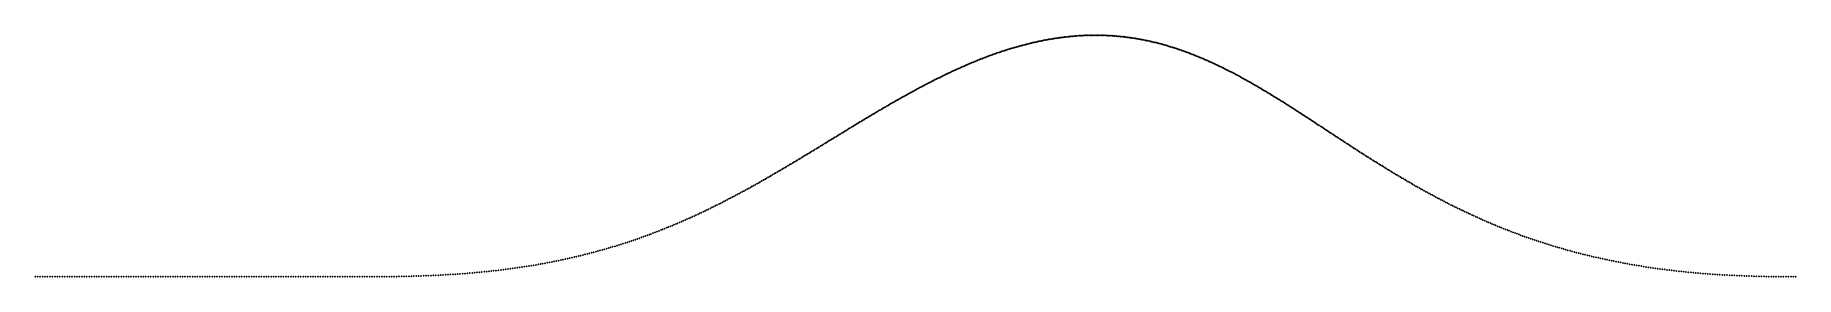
# Model space of a CAD drawing. Header units: metres. Extents: x 1 to 360, y 0 to 49.
import ezdxf

# ---------------------------------------------------------------- set-up
doc = ezdxf.new("R2010")
doc.units = ezdxf.units.M

msp = doc.modelspace()

# ---------------------------------------------------------------- linework, layer by layer
for p in [(200.39, 46.75), (200.64, 46.82), (200.9, 46.89), (201.15, 46.97), (201.4, 47.04), (201.65, 47.11), (201.9, 47.17), (202.16, 47.24), (202.41, 47.31), (202.66, 47.37), (202.91, 47.44), (203.16, 47.5), (203.41, 47.56), (203.67, 47.62), (203.92, 47.68), (204.17, 47.74), (204.42, 47.8), (204.67, 47.85), (204.92, 47.91), (205.17, 47.96), (205.42, 48.02), (205.67, 48.07), (205.92, 48.12), (206.17, 48.17), (206.43, 48.22), (206.68, 48.27), (206.93, 48.31), (207.18, 48.36), (207.43, 48.41), (207.68, 48.45), (207.93, 48.49), (208.18, 48.53), (208.43, 48.57), (208.68, 48.61), (208.93, 48.65), (209.18, 48.69), (209.43, 48.72), (209.68, 48.76), (209.93, 48.79), (210.18, 48.82), (210.43, 48.86), (210.68, 48.89), (210.93, 48.92), (211.18, 48.94), (211.43, 48.97), (211.68, 49), (211.93, 49.02), (212.18, 49.05), (212.43, 49.07), (212.68, 49.09), (212.93, 49.11), (213.18, 49.13), (213.43, 49.15), (213.68, 49.16), (213.93, 49.18), (214.18, 49.19), (214.43, 49.21), (214.68, 49.22), (214.93, 49.23), (215.17, 49.24), (215.42, 49.25), (215.67, 49.25), (215.92, 49.26), (216.17, 49.26), (216.42, 49.27), (216.67, 49.27), (216.92, 49.27), (217.17, 49.27), (217.42, 49.27), (217.67, 49.27), (217.92, 49.26), (218.17, 49.26), (218.42, 49.25), (218.67, 49.24), (218.92, 49.23), (219.17, 49.22), (219.42, 49.21), (219.67, 49.2), (219.92, 49.19), (220.17, 49.17), (220.42, 49.15), (220.67, 49.14), (220.92, 49.12), (221.17, 49.1), (221.42, 49.08), (221.67, 49.05), (221.91, 49.03), (222.16, 49.01), (222.41, 48.98), (222.66, 48.95), (222.91, 48.92), (223.16, 48.89), (223.41, 48.86), (223.66, 48.83), (223.91, 48.79), (224.16, 48.76), (224.41, 48.72), (224.66, 48.69), (224.91, 48.65), (225.16, 48.61), (225.41, 48.57), (225.66, 48.52), (225.91, 48.48), (226.17, 48.43), (226.42, 48.39), (226.67, 48.34), (226.92, 48.29), (227.17, 48.24), (227.42, 48.19), (227.67, 48.13), (227.92, 48.08), (228.17, 48.03), (228.42, 47.97), (228.67, 47.91), (228.92, 47.85), (229.17, 47.79), (229.42, 47.73), (229.67, 47.67), (229.92, 47.6), (230.18, 47.54), (230.43, 47.47), (230.68, 47.4), (230.93, 47.33), (231.18, 47.26), (231.43, 47.19), (231.68, 47.12), (231.93, 47.04), (232.19, 46.97), (232.44, 46.89), (232.69, 46.81), (232.94, 46.74), (190.73, 43.23), (190.99, 43.34), (191.24, 43.45), (191.5, 43.56), (191.75, 43.67), (192.01, 43.77), (192.27, 43.88), (192.52, 43.98), (192.78, 44.09), (193.03, 44.19), (193.29, 44.29), (193.54, 44.39), (193.8, 44.49), (194.05, 44.59), (194.31, 44.69), (194.56, 44.79), (194.82, 44.88), (195.07, 44.98), (195.33, 45.08), (195.58, 45.17), (195.84, 45.26), (196.09, 45.35), (196.34, 45.44), (196.6, 45.53), (196.85, 45.62), (197.1, 45.71), (197.36, 45.79), (197.61, 45.88), (197.86, 45.96), (198.12, 46.05), (198.37, 46.13), (198.62, 46.21), (198.88, 46.29), (199.13, 46.37), (199.38, 46.45), (199.64, 46.52), (199.89, 46.6), (200.14, 46.68), (233.19, 46.65), (233.44, 46.57), (233.7, 46.49), (233.95, 46.41), (234.2, 46.32), (234.45, 46.23), (234.7, 46.14), (234.96, 46.06), (235.21, 45.97), (235.46, 45.87), (235.71, 45.78), (235.97, 45.69), (236.22, 45.59), (236.47, 45.5), (236.72, 45.4), (236.98, 45.3), (237.23, 45.2), (237.48, 45.1), (237.74, 45), (237.99, 44.89), (238.24, 44.79), (238.5, 44.68), (238.75, 44.58), (239, 44.47), (239.26, 44.36), (239.51, 44.25), (239.77, 44.14), (240.02, 44.03), (240.27, 43.91), (240.53, 43.8), (240.78, 43.68), (241.04, 43.57), (241.29, 43.45), (241.55, 43.33), (241.8, 43.21), (183.2, 39.66), (183.47, 39.79), (183.73, 39.93), (183.99, 40.06), (184.25, 40.19), (184.51, 40.32), (184.78, 40.45), (185.04, 40.58), (185.3, 40.71), (185.56, 40.84), (185.82, 40.97), (186.08, 41.09), (186.34, 41.22), (186.6, 41.35), (186.86, 41.47), (187.12, 41.59), (187.38, 41.71), (187.64, 41.84), (187.89, 41.96), (188.15, 42.08), (188.41, 42.2), (188.67, 42.31), (188.93, 42.43), (189.19, 42.55), (189.44, 42.66), (189.7, 42.78), (189.96, 42.89), (190.22, 43.01), (190.47, 43.12), (242.06, 43.09), (242.31, 42.96), (242.57, 42.84), (242.83, 42.71), (243.08, 42.59), (243.34, 42.46), (243.59, 42.33), (243.85, 42.21), (244.11, 42.07), (244.36, 41.94), (244.62, 41.81), (244.88, 41.68), (245.13, 41.54), (245.39, 41.41), (245.65, 41.27), (245.91, 41.14), (246.16, 41), (246.42, 40.86), (246.68, 40.72), (246.94, 40.58), (247.2, 40.44), (247.45, 40.3), (247.71, 40.15), (247.97, 40.01), (248.23, 39.86), (248.49, 39.71), (248.75, 39.57), (176.56, 36.06), (176.83, 36.21), (177.1, 36.36), (177.37, 36.51), (177.64, 36.66), (177.9, 36.81), (178.17, 36.96), (178.44, 37.11), (178.71, 37.26), (178.97, 37.41), (179.24, 37.55), (179.51, 37.7), (179.77, 37.84), (180.04, 37.99), (180.3, 38.13), (180.57, 38.27), (180.83, 38.41), (181.1, 38.56), (181.36, 38.7), (181.63, 38.84), (181.89, 38.97), (182.15, 39.11), (182.42, 39.25), (182.68, 39.39), (182.94, 39.52), (249.01, 39.42), (249.27, 39.27), (249.53, 39.12), (249.79, 38.97), (250.05, 38.82), (250.31, 38.67), (250.58, 38.51), (250.84, 38.36), (251.1, 38.2), (251.36, 38.05), (251.62, 37.89), (251.89, 37.73), (252.15, 37.57), (252.41, 37.42), (252.68, 37.26), (252.94, 37.1), (253.2, 36.93), (253.47, 36.77), (253.73, 36.61), (254, 36.45), (254.26, 36.28), (254.53, 36.12), (254.79, 35.95), (170.28, 32.38), (170.55, 32.55), (170.83, 32.72), (171.11, 32.88), (171.38, 33.04), (171.66, 33.21), (171.93, 33.37), (172.21, 33.53), (172.48, 33.7), (172.76, 33.86), (173.03, 34.02), (173.31, 34.18), (173.58, 34.34), (173.85, 34.5), (174.12, 34.66), (174.4, 34.82), (174.67, 34.97), (174.94, 35.13), (175.21, 35.29), (175.48, 35.44), (175.75, 35.6), (176.02, 35.75), (176.29, 35.91), (255.06, 35.78), (255.33, 35.62), (255.6, 35.45), (255.86, 35.28), (256.13, 35.11), (256.4, 34.94), (256.67, 34.77), (256.93, 34.6), (257.2, 34.43), (257.47, 34.26), (257.74, 34.08), (258.01, 33.91), (258.28, 33.74), (258.55, 33.56), (258.83, 33.39), (259.1, 33.21), (259.37, 33.03), (259.64, 32.86), (259.91, 32.68), (260.19, 32.5), (164.35, 28.79), (164.63, 28.96), (164.92, 29.14), (165.21, 29.31), (165.49, 29.49), (165.78, 29.66), (166.06, 29.83), (166.35, 30.01), (166.63, 30.18), (166.91, 30.35), (167.2, 30.52), (167.48, 30.69), (167.76, 30.87), (168.04, 31.04), (168.32, 31.21), (168.6, 31.38), (168.88, 31.55), (169.16, 31.71), (169.44, 31.88), (169.72, 32.05), (170, 32.22), (260.46, 32.33), (260.74, 32.15), (261.01, 31.97), (261.29, 31.79), (261.56, 31.61), (261.84, 31.43), (262.11, 31.25), (262.39, 31.06), (262.67, 30.88), (262.95, 30.7), (263.23, 30.52), (263.51, 30.34), (263.78, 30.15), (264.06, 29.97), (264.35, 29.78), (264.63, 29.6), (264.91, 29.41), (265.19, 29.23), (265.47, 29.04), (265.76, 28.86), (158.48, 25.21), (158.78, 25.39), (159.08, 25.57), (159.38, 25.75), (159.67, 25.93), (159.97, 26.11), (160.27, 26.29), (160.56, 26.47), (160.86, 26.66), (161.15, 26.84), (161.44, 27.01), (161.74, 27.19), (162.03, 27.37), (162.32, 27.55), (162.61, 27.73), (162.9, 27.9), (163.19, 28.08), (163.48, 28.26), (163.77, 28.43), (164.06, 28.61), (266.04, 28.67), (266.33, 28.48), (266.61, 28.3), (266.9, 28.11), (267.18, 27.92), (267.47, 27.74), (267.76, 27.55), (268.05, 27.36), (268.33, 27.17), (268.62, 26.99), (268.91, 26.8), (269.21, 26.61), (269.5, 26.42), (269.79, 26.23), (270.08, 26.04), (270.37, 25.85), (270.67, 25.66), (270.96, 25.47), (271.26, 25.28), (152.67, 21.73), (152.98, 21.92), (153.29, 22.1), (153.6, 22.28), (153.91, 22.47), (154.22, 22.65), (154.53, 22.84), (154.84, 23.02), (155.15, 23.2), (155.45, 23.39), (155.76, 23.57), (156.07, 23.75), (156.37, 23.94), (156.67, 24.12), (156.98, 24.3), (157.28, 24.48), (157.58, 24.67), (157.88, 24.85), (158.18, 25.03), (271.56, 25.1), (271.85, 24.91), (272.15, 24.72), (272.45, 24.53), (272.75, 24.34), (273.05, 24.15), (273.35, 23.96), (273.65, 23.77), (273.95, 23.58), (274.26, 23.39), (274.56, 23.2), (274.87, 23.01), (275.17, 22.82), (275.48, 22.63), (275.79, 22.44), (276.09, 22.25), (276.4, 22.06), (276.71, 21.87), (277.02, 21.68), (146.23, 18.06), (146.56, 18.24), (146.89, 18.43), (147.22, 18.61), (147.55, 18.79), (147.87, 18.98), (148.2, 19.16), (148.53, 19.34), (148.85, 19.53), (149.17, 19.71), (149.49, 19.89), (149.82, 20.08), (150.14, 20.26), (150.46, 20.44), (150.77, 20.63), (151.09, 20.81), (151.41, 21), (151.72, 21.18), (152.04, 21.36), (152.35, 21.55), (277.34, 21.49), (277.65, 21.3), (277.96, 21.11), (278.28, 20.92), (278.59, 20.73), (278.91, 20.54), (279.22, 20.36), (279.54, 20.17), (279.86, 19.98), (280.18, 19.79), (280.5, 19.6), (280.83, 19.42), (281.15, 19.23), (281.47, 19.04), (281.8, 18.86), (282.12, 18.67), (282.45, 18.48), (282.78, 18.3), (283.11, 18.11), (139.4, 14.48), (139.75, 14.66), (140.1, 14.83), (140.45, 15.01), (140.8, 15.19), (141.15, 15.36), (141.49, 15.54), (141.84, 15.72), (142.18, 15.9), (142.53, 16.07), (142.87, 16.25), (143.21, 16.43), (143.55, 16.61), (143.89, 16.79), (144.23, 16.97), (144.56, 17.15), (144.9, 17.34), (145.23, 17.52), (145.57, 17.7), (145.9, 17.88), (283.44, 17.93), (283.77, 17.75), (284.1, 17.56), (284.43, 17.38), (284.77, 17.19), (285.1, 17.01), (285.44, 16.83), (285.78, 16.65), (286.12, 16.46), (286.46, 16.28), (286.8, 16.1), (287.14, 15.92), (287.49, 15.74), (287.83, 15.56), (288.18, 15.38), (288.52, 15.21), (288.87, 15.03), (289.22, 14.85), (289.57, 14.67), (289.92, 14.5), (131.72, 10.93), (132.09, 11.09), (132.47, 11.26), (132.85, 11.42), (133.22, 11.58), (133.6, 11.75), (133.97, 11.92), (134.34, 12.08), (134.71, 12.25), (135.08, 12.42), (135.44, 12.59), (135.81, 12.76), (136.17, 12.93), (136.54, 13.1), (136.9, 13.27), (137.26, 13.44), (137.62, 13.61), (137.98, 13.78), (138.33, 13.96), (138.69, 14.13), (139.04, 14.31), (290.28, 14.32), (290.63, 14.15), (290.99, 13.97), (291.34, 13.8), (291.7, 13.63), (292.06, 13.45), (292.42, 13.28), (292.78, 13.11), (293.14, 12.94), (293.51, 12.77), (293.87, 12.6), (294.24, 12.43), (294.61, 12.26), (294.98, 12.1), (295.35, 11.93), (295.72, 11.77), (296.09, 11.6), (296.47, 11.44), (296.85, 11.27), (297.22, 11.11), (297.6, 10.95), (297.98, 10.79), (122.21, 7.31), (122.63, 7.45), (123.04, 7.59), (123.45, 7.73), (123.85, 7.87), (124.26, 8.02), (124.66, 8.16), (125.07, 8.31), (125.47, 8.45), (125.87, 8.6), (126.27, 8.75), (126.67, 8.9), (127.06, 9.05), (127.46, 9.2), (127.85, 9.35), (128.25, 9.51), (128.64, 9.66), (129.03, 9.82), (129.41, 9.98), (129.8, 10.13), (130.19, 10.29), (130.57, 10.45), (130.95, 10.61), (131.34, 10.77), (298.36, 10.63), (298.75, 10.47), (299.13, 10.31), (299.52, 10.15), (299.9, 10), (300.29, 9.84), (300.68, 9.69), (301.07, 9.53), (301.46, 9.38), (301.86, 9.23), (302.25, 9.08), (302.65, 8.93), (303.05, 8.78), (303.45, 8.63), (303.85, 8.48), (304.25, 8.34), (304.65, 8.19), (305.06, 8.05), (305.47, 7.91), (305.87, 7.76), (306.28, 7.62), (306.69, 7.48), (307.11, 7.35), (307.52, 7.21), (108.75, 3.6), (109.21, 3.7), (109.66, 3.8), (110.11, 3.9), (110.56, 4), (111.01, 4.11), (111.46, 4.22), (111.9, 4.32), (112.35, 4.43), (112.79, 4.54), (113.24, 4.66), (113.68, 4.77), (114.12, 4.89), (114.56, 5), (114.99, 5.12), (115.43, 5.24), (115.86, 5.36), (116.3, 5.48), (116.73, 5.6), (117.16, 5.73), (117.59, 5.85), (118.01, 5.98), (118.44, 6.11), (118.87, 6.23), (119.29, 6.36), (119.71, 6.5), (120.13, 6.63), (120.55, 6.76), (120.97, 6.9), (121.38, 7.03), (121.8, 7.17), (307.93, 7.07), (308.35, 6.94), (308.77, 6.8), (309.19, 6.67), (309.61, 6.54), (310.03, 6.41), (310.45, 6.28), (310.88, 6.15), (311.3, 6.03), (311.73, 5.9), (312.16, 5.78), (312.59, 5.65), (313.02, 5.53), (313.45, 5.41), (313.89, 5.29), (314.32, 5.17), (314.76, 5.06), (315.2, 4.94), (315.64, 4.83), (316.08, 4.71), (316.52, 4.6), (316.97, 4.49), (317.41, 4.38), (317.86, 4.28), (318.3, 4.17), (318.75, 4.06), (319.2, 3.96), (319.65, 3.86), (320.11, 3.76), (320.56, 3.66), (1, 0), (1.51, 0), (2.01, 0), (2.51, 0), (3.01, 0), (3.51, 0), (4.02, 0), (5.02, 0), (5.52, 0), (6.53, 0), (7.03, 0), (7.53, 0), (8.53, 0), (9.04, 0), (10.54, 0), (11.04, 0), (11.55, 0), (12.05, 0), (12.55, 0), (13.05, 0), (13.55, 0), (14.06, 0), (14.56, 0), (15.06, 0), (15.56, 0), (16.06, 0), (16.57, 0), (17.07, 0), (17.57, 0), (18.07, 0.01), (18.57, 0.01), (19.08, 0.01), (19.58, 0.01), (20.08, 0.01), (20.58, 0.01), (21.08, 0.01), (21.59, 0.01), (22.09, 0.01), (22.59, 0.01), (23.09, 0.01), (23.59, 0.01), (24.1, 0.01), (24.6, 0.01), (25.1, 0.01), (25.6, 0.01), (26.1, 0.01), (26.61, 0.01), (27.11, 0.01), (27.61, 0.01), (28.11, 0.01), (28.61, 0.01), (29.12, 0.01), (29.62, 0.01), (30.12, 0.01), (30.62, 0.01), (31.12, 0.01), (31.63, 0.01), (32.13, 0.01), (32.63, 0.01), (33.13, 0.01), (33.63, 0.01), (34.14, 0.01), (34.64, 0.01), (35.14, 0.01), (35.64, 0.01), (36.14, 0.01), (36.65, 0.01), (37.15, 0.01), (37.65, 0.01), (38.15, 0.01), (38.65, 0.01), (39.16, 0.01), (39.66, 0.01), (40.16, 0.01), (40.66, 0.01), (41.16, 0.01), (41.67, 0.01), (42.17, 0.01), (42.67, 0.01), (43.17, 0.01), (43.67, 0.01), (44.18, 0.01), (44.68, 0.01), (45.18, 0.01), (45.68, 0.01), (46.18, 0.01), (46.69, 0.01), (47.19, 0.01), (47.69, 0.01), (48.19, 0.01), (48.69, 0.01), (49.2, 0.01), (49.7, 0.01), (50.2, 0.01), (50.7, 0.01), (51.2, 0.01), (51.71, 0.01), (52.21, 0.01), (52.71, 0.01), (53.21, 0.01), (53.71, 0.01), (54.22, 0.01), (54.72, 0.02), (55.22, 0.02), (55.72, 0.02), (56.22, 0.02), (56.73, 0.02), (57.23, 0.02), (57.73, 0.02), (58.23, 0.02), (58.73, 0.02), (59.24, 0.02), (59.74, 0.02), (60.24, 0.02), (60.74, 0.02), (61.24, 0.02), (61.75, 0.02), (62.25, 0.02), (62.75, 0.02), (63.25, 0.02), (63.75, 0.02), (64.26, 0.02), (64.76, 0.02), (65.26, 0.02), (65.76, 0.02), (66.26, 0.02), (66.77, 0.02), (67.27, 0.02), (67.77, 0.02), (68.27, 0.02), (68.77, 0.02), (69.28, 0.02), (69.78, 0.02), (70.28, 0.02), (70.78, 0.02), (71.28, 0.02), (71.79, 0.03), (72.29, 0.03), (72.79, 0.03), (73.29, 0.04), (73.79, 0.05), (74.3, 0.05), (74.8, 0.06), (75.3, 0.07), (75.8, 0.08), (76.3, 0.09), (76.8, 0.1), (77.3, 0.11), (77.8, 0.13), (78.3, 0.14), (78.8, 0.15), (79.3, 0.17), (79.8, 0.19), (80.3, 0.21), (80.8, 0.23), (81.3, 0.25), (81.8, 0.27), (82.3, 0.29), (82.8, 0.32), (83.3, 0.34), (83.79, 0.37), (84.29, 0.4), (84.79, 0.42), (85.28, 0.46), (85.78, 0.49), (86.28, 0.52), (86.77, 0.55), (87.26, 0.59), (87.76, 0.62), (88.25, 0.66), (88.75, 0.7), (89.24, 0.74), (89.73, 0.78), (90.22, 0.82), (90.71, 0.87), (91.2, 0.91), (91.69, 0.96), (92.18, 1.01), (92.67, 1.06), (93.16, 1.11), (93.65, 1.16), (94.13, 1.21), (94.62, 1.27), (95.1, 1.33), (95.59, 1.38), (96.07, 1.44), (96.55, 1.51), (97.03, 1.57), (97.51, 1.63), (97.99, 1.7), (98.47, 1.76), (98.95, 1.83), (99.43, 1.9), (99.9, 1.97), (100.38, 2.04), (100.85, 2.12), (101.33, 2.19), (101.8, 2.27), (102.27, 2.35), (102.74, 2.43), (103.21, 2.51), (103.68, 2.59), (104.14, 2.67), (104.61, 2.76), (105.07, 2.85), (105.54, 2.94), (106, 3.03), (106.46, 3.12), (106.92, 3.21), (107.38, 3.3), (107.84, 3.4), (108.3, 3.5), (321.01, 3.56), (321.47, 3.46), (321.93, 3.37), (322.38, 3.27), (322.84, 3.18), (323.3, 3.09), (323.77, 3), (324.23, 2.91), (324.69, 2.82), (325.16, 2.73), (325.62, 2.65), (326.09, 2.56), (326.56, 2.48), (327.03, 2.4), (327.5, 2.32), (327.97, 2.24), (328.44, 2.17), (328.92, 2.09), (329.39, 2.02), (329.87, 1.94), (330.34, 1.87), (330.82, 1.8), (331.3, 1.73), (331.78, 1.67), (332.26, 1.6), (332.74, 1.54), (333.22, 1.48), (333.7, 1.41), (334.19, 1.35), (334.67, 1.3), (335.15, 1.24), (335.64, 1.18), (336.13, 1.13), (336.61, 1.08), (337.1, 1.02), (337.59, 0.97), (338.08, 0.93), (338.57, 0.88), (339.06, 0.83), (339.55, 0.79), (340.04, 0.75), (340.53, 0.7), (341.03, 0.66), (341.52, 0.63), (342.01, 0.59), (342.51, 0.55), (343, 0.52), (343.5, 0.48), (344, 0.45), (344.49, 0.42), (344.99, 0.39), (345.48, 0.36), (345.98, 0.34), (346.48, 0.31), (346.98, 0.28), (347.48, 0.26), (347.98, 0.24), (348.47, 0.22), (348.97, 0.2), (349.47, 0.18), (349.97, 0.16), (350.47, 0.14), (350.97, 0.13), (351.47, 0.11), (351.97, 0.1), (352.48, 0.08), (352.98, 0.07), (353.48, 0.06), (353.98, 0.05), (354.48, 0.04), (354.98, 0.04), (355.48, 0.03), (355.98, 0.02), (356.49, 0.02), (356.99, 0.01), (357.49, 0.01), (357.99, 0), (358.49, 0), (359, 0), (0.5, 0), (4.52, 0), (6.02, 0), (8.03, 0), (9.54, 0), (10.04, 0), (359.5, 0), (360, 0)]:
    msp.add_point(p)

doc.saveas('drawing.dxf')
